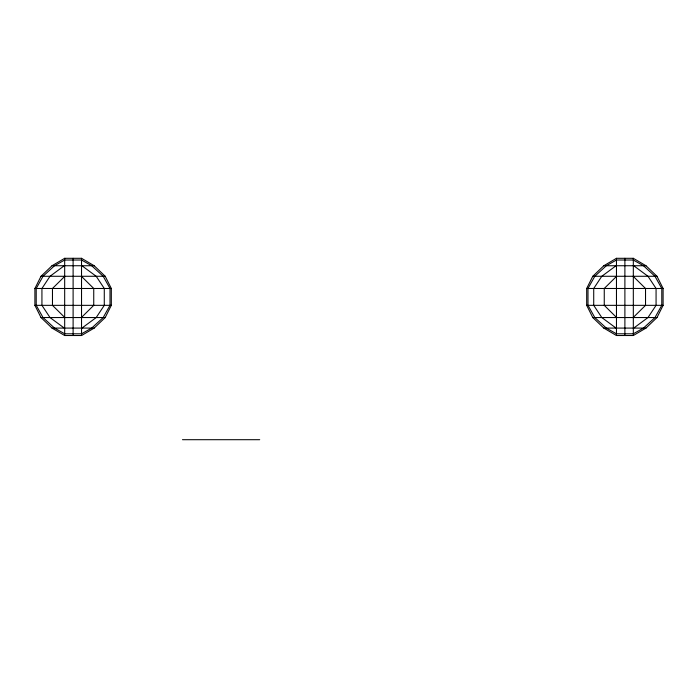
<?xml version="1.0" encoding="UTF-8"?>
<svg xmlns="http://www.w3.org/2000/svg" width="698" height="698" viewBox="0 0 698 698"><rect width="100%" height="100%" fill="white"/><g stroke="black" fill="none" stroke-linecap="round" stroke-linejoin="round"><path stroke-width="1.05" d="M64.678 258.304L64.678 335.52L81.535 335.52L94.195 328.086L105.215 317.546L111.314 305.34L111.314 288.483L105.215 276.277L94.195 265.737L81.535 258.304L64.678 258.304L52.018 265.737L41.008 276.277L34.9 288.483L34.9 305.34L41.008 317.546L52.018 328.086L64.678 335.52M81.535 335.52L81.535 258.304M616.465 258.304L616.465 335.52L633.322 335.52L645.982 328.086L656.993 317.546L663.1 305.34L663.1 288.483L656.993 276.277L645.982 265.737L633.322 258.304L616.465 258.304L603.805 265.737L592.785 276.277L586.686 288.483L586.686 305.34L592.785 317.546L603.805 328.086L616.465 335.52M633.322 335.52L633.322 258.304M64.827 276.277L52.472 288.483L52.472 305.34L64.827 317.546M81.387 317.546L93.741 305.34L93.741 288.483L81.387 276.277M616.613 276.277L604.259 288.483L604.259 305.34L616.613 317.546M633.173 317.546L645.528 305.34L645.528 288.483L633.173 276.277M64.286 265.737L50.012 276.277L41.932 288.483L41.932 305.34L50.012 317.546L64.286 328.086M81.928 328.086L96.202 317.546L104.281 305.34L104.281 288.483L96.202 276.277L81.928 265.737M616.072 265.737L601.798 276.277L593.719 288.483L593.719 305.34L601.798 317.546L616.072 328.086M633.714 328.086L647.988 317.546L656.068 305.34L656.068 288.483L647.988 276.277L633.714 265.737M52.018 265.737L94.195 265.737M603.805 265.737L645.982 265.737M41.008 276.277L105.215 276.277M592.785 276.277L656.993 276.277M34.9 288.483L111.314 288.483M586.686 288.483L663.1 288.483M34.9 305.34L111.314 305.34M586.686 305.34L663.1 305.34M41.008 317.546L105.215 317.546M592.785 317.546L656.993 317.546M52.018 328.086L94.195 328.086M603.805 328.086L645.982 328.086M182.475 439.696L259.7 439.696M624.893 258.304L624.893 335.52M73.107 258.304L73.107 335.52M43.023 276.277L36.217 288.483L36.217 305.34L43.023 317.546L54.531 328.086L64.678 333.801L81.535 333.801L91.682 328.086L103.199 317.546L110.005 305.34L110.005 288.483L103.199 276.277L91.682 265.737L81.535 260.022L64.678 260.022L54.531 265.737L43.023 276.277M594.801 276.277L587.995 288.483L587.995 305.34L594.801 317.546L606.318 328.086L616.465 333.801L633.322 333.801L643.469 328.086L654.977 317.546L661.783 305.34L661.783 288.483L654.977 276.277L643.469 265.737L633.322 260.022L616.465 260.022L606.318 265.737L594.801 276.277"/></g></svg>
